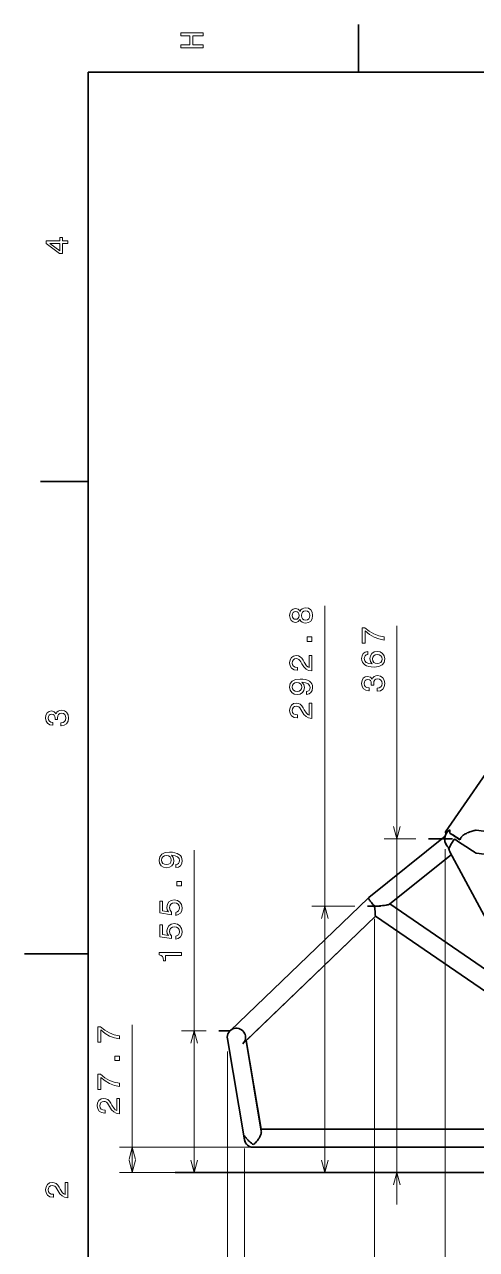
# Model space of a CAD drawing. Extents: x 0 to 420, y 0 to 297.
# Drawn here: x 0 to 71.1, y 102 to 294.5 of the extents above; entities that cross this region are included whole.
import ezdxf

# ---------------------------------------------------------------- set-up
doc = ezdxf.new("R2010")
doc.units = 0

msp = doc.modelspace()

# ---------------------------------------------------------------- linework, layer by layer
at = {"color": 7, "lineweight": 35, "ltscale": 0.1875}
for p, q in [((52.5, 287), (52.5, 294.5)), ((10, 222.699997), (2.5, 222.699997))]:
    msp.add_line(p, q, dxfattribs=at)
at = {"color": 7, "lineweight": 35}
for p, q in [((410, 287), (10, 287)), ((10, 287), (10, 10)), ((131.493027, 262.666107), (66.195541, 167.639374)), ((144.268661, 158.346085), (71.020233, 167.893524)), ((80.209633, 139.723297), (66.877571, 164.532516)), ((138.473419, 155.499817), (71.053055, 164.287613)), ((54.035038, 157.26033), (32.320721, 136.403137)), ((79.359207, 141.305832), (57.421547, 156.320587)), ((55.176395, 154.394958), (34.299934, 134.342575)), ((55.17643, 154.394989), (34.844017, 134.865189)), ((55.17622, 154.395096), (82.302162, 135.829315)), ((82.3022, 135.8293), (55.17622, 154.395096)), ((37.180023, 120.94429), (82.165565, 120.94429)), ((35.97118, 118.087151), (83.553749, 118.087151)), ((35.97118, 118.087151), (83.553749, 118.087151)), ((23.694918, 114.130005), (375.359344, 114.130005))]:
    msp.add_line(p, q, dxfattribs=at)
at = {"color": 7, "lineweight": 13}
for p, q in [((47.194984, 114.130005), (47.194984, 203.175507)), ((58.525551, 109.130005), (58.525551, 200.014984)), ((26.683548, 114.130005), (26.683548, 164.776245)), ((66.114388, 164.951172), (66.114388, 68.463394)), ((55.025379, 153.982788), (55.025379, 58.140972)), ((31.901461, 133.136444), (31.901461, 35.006672)), ((34.592342, 117.889313), (34.592342, 47.775551))]:
    msp.add_line(p, q, dxfattribs=at)
at = {"color": 7, "lineweight": 35, "ltscale": 0.383907}
msp.add_line((54.132835, 157.346054), (66.114388, 166.951172), dxfattribs=at)
at = {"color": 7, "lineweight": 13, "ltscale": 0.124325}
msp.add_line((61.498558, 166.564163), (56.525551, 166.564163), dxfattribs=at)
at = {"color": 7, "lineweight": 35, "ltscale": 0.095051}
msp.add_line((63.498558, 166.564163), (67.300613, 166.564163), dxfattribs=at)
at = {"color": 7, "lineweight": 35, "ltscale": 0.001038}
msp.add_line((67.591904, 166.508972), (67.568626, 166.474594), dxfattribs=at)
at = {"color": 7, "lineweight": 35, "ltscale": 0.000968}
msp.add_line((67.613686, 166.541), (67.591904, 166.508972), dxfattribs=at)
at = {"color": 7, "lineweight": 35, "ltscale": 0.001889}
msp.add_line((67.613686, 166.541), (67.675858, 166.498032), dxfattribs=at)
at = {"color": 7, "lineweight": 35, "ltscale": 0.0003}
msp.add_line((68.494095, 166.386047), (68.4841, 166.392685), dxfattribs=at)
at = {"color": 7, "lineweight": 35, "ltscale": 0.000132}
msp.add_line((68.494774, 166.391296), (68.494095, 166.386047), dxfattribs=at)
at = {"color": 7, "lineweight": 35, "ltscale": 0.312024}
msp.add_line((57.376625, 156.284576), (67.114716, 164.091217), dxfattribs=at)
at = {"color": 7, "lineweight": 35, "ltscale": 0.310583}
msp.add_line((67.114716, 164.091202), (57.421581, 156.320618), dxfattribs=at)
at = {"color": 7, "lineweight": 13, "ltscale": 0.168147}
msp.add_line((51.920853, 155.955078), (45.194984, 155.955078), dxfattribs=at)
at = {"color": 7, "lineweight": 35, "ltscale": 0.051471}
msp.add_line((53.920853, 155.955078), (55.979687, 155.955078), dxfattribs=at)
at = {"color": 7, "lineweight": 35, "ltscale": 0.003483}
msp.add_line((55.025307, 155.982819), (55.03706, 155.843994), dxfattribs=at)
at = {"color": 7, "lineweight": 35, "ltscale": 0.003765}
msp.add_line((55.03706, 155.843994), (55.049896, 155.693939), dxfattribs=at)
at = {"color": 7, "lineweight": 35, "ltscale": 0.25}
msp.add_line((10, 148.5), (0, 148.5), dxfattribs=at)
at = {"color": 5, "lineweight": 13}
for p, q in [((16.947569, 114.130005), (16.947569, 137.331238)), ((35.97118, 118.087151), (14.947569, 118.087151))]:
    msp.add_line(p, q, dxfattribs=at)
at = {"color": 7, "lineweight": 13, "ltscale": 0.096827}
msp.add_line((28.556629, 136.403137), (24.683548, 136.403137), dxfattribs=at)
at = {"color": 7, "lineweight": 35, "ltscale": 0.044102}
msp.add_line((32.320721, 136.403137), (30.556629, 136.403137), dxfattribs=at)
at = {"color": 7, "lineweight": 35, "ltscale": 0.401931}
msp.add_line((34.562035, 119.280876), (31.901461, 135.136444), dxfattribs=at)
at = {"color": 7, "lineweight": 35, "ltscale": 0.35289}
msp.add_line((37.179989, 120.944321), (34.844051, 134.865295), dxfattribs=at)
at = {"color": 7, "lineweight": 35, "ltscale": 0.360619}
msp.add_line((37.23119, 120.639359), (34.844051, 134.865219), dxfattribs=at)
at = {"color": 7, "lineweight": 35, "ltscale": 0.000235}
msp.add_line((35.980595, 118.087181), (35.97118, 118.087151), dxfattribs=at)
at = {"color": 5, "lineweight": 13, "ltscale": 0.218684}
msp.add_line((23.694918, 114.130005), (14.947569, 114.130005), dxfattribs=at)
at = {"color": 7, "lineweight": 13}
for points in [[(28.083214, 290.829987), (28.083214, 291.299011), (26.439121, 291.299011), (26.439121, 292.701019), (28.083214, 292.701019), (28.083214, 293.164978), (24.583214, 293.164978), (24.583214, 292.701019), (26.010447, 292.701019), (26.010447, 291.299011), (24.583214, 291.299011), (24.583214, 290.829987)], [(6.833213, 260.077362), (6.833213, 260.53125), (5.965778, 260.53125), (5.965778, 261.030548), (5.56232, 261.030548), (5.56232, 260.53125), (3.408862, 260.53125), (3.408862, 260.072327), (5.521974, 258.539185), (5.965778, 258.539185), (5.965778, 260.077362)], [(5.56232, 258.96283), (3.993876, 260.077362), (5.56232, 260.077362)], [(43.308826, 201.032135), (43.450043, 200.774933), (43.646717, 200.598419), (43.893822, 200.487473), (44.191395, 200.452179), (44.640228, 200.532867), (44.988197, 200.764847), (45.210121, 201.143097), (45.295853, 201.657501), (45.210121, 202.16687), (44.988197, 202.54512), (44.640228, 202.7771), (44.191395, 202.862839), (43.893822, 202.822495), (43.646717, 202.716583), (43.450043, 202.535034), (43.308826, 202.282867), (43.187767, 202.484589), (43.021366, 202.625809), (42.819637, 202.711548), (42.572498, 202.741791), (42.214447, 202.661102), (41.926991, 202.449295), (41.74036, 202.106354), (41.669769, 201.657501), (41.74036, 201.203613), (41.926991, 200.860672), (42.214447, 200.643814), (42.572498, 200.568176), (42.819637, 200.593384), (43.021366, 200.679123)], [(42.61285, 201.047272), (42.390961, 201.087616), (42.219471, 201.208649), (42.113583, 201.400299), (42.073231, 201.657501), (42.113583, 201.909668), (42.219471, 202.101318), (42.390961, 202.222351), (42.61285, 202.267731), (42.839798, 202.222351), (43.016312, 202.101318), (43.132313, 201.909668), (43.167606, 201.657501), (43.127254, 201.400299), (43.016312, 201.208649), (42.839798, 201.087616)], [(44.181316, 200.936325), (43.914017, 200.981705), (43.712284, 201.12796), (43.581146, 201.354919), (43.53577, 201.657501), (43.581146, 201.955048), (43.712284, 202.182007), (43.914017, 202.328262), (44.181316, 202.378693), (44.468773, 202.328262), (44.685604, 202.182007), (44.826824, 201.955048), (44.872234, 201.657501), (44.826824, 201.354919), (44.685604, 201.12796), (44.468773, 200.981705)], [(45.194984, 197.573502), (45.194984, 198.26947), (44.443558, 198.26947), (44.443558, 197.573502)], [(56.525551, 197.795975), (56.525551, 198.305344), (55.693417, 198.471771), (54.916771, 198.764282), (54.19558, 199.177826), (53.519798, 199.717438), (53.1012, 199.717438), (53.1012, 197.316864), (53.56015, 197.316864), (53.56015, 199.233292), (54.240955, 198.678543), (54.952065, 198.259949), (55.708553, 197.967453)], [(45.194984, 192.95491), (45.194984, 195.360535), (44.761253, 195.360535), (44.761253, 193.459229), (44.524227, 193.56514), (44.327557, 193.746704), (43.969471, 194.306488), (43.818172, 194.60405), (43.601341, 194.936905), (43.349178, 195.173935), (43.051605, 195.310104), (42.713715, 195.360535), (42.290096, 195.274796), (41.95723, 195.037766), (41.745419, 194.674652), (41.669769, 194.205627), (41.755497, 193.721481), (41.992523, 193.353333), (42.37077, 193.116302), (42.870071, 193.035599), (42.940662, 193.035599), (42.940662, 193.494537), (42.900311, 193.494537), (42.557396, 193.539932), (42.305233, 193.676086), (42.143822, 193.892944), (42.088367, 194.18042), (42.138798, 194.472931), (42.264881, 194.689789), (42.461552, 194.830994), (42.70866, 194.881424), (42.940662, 194.84613), (43.137333, 194.750305), (43.308826, 194.588913), (43.460125, 194.36702), (43.621502, 194.069458), (43.934174, 193.575226), (44.267044, 193.227249), (44.670502, 193.020477), (45.179848, 192.95491)], [(53.968632, 195.971344), (53.56015, 195.875519), (53.257557, 195.65361), (53.065907, 195.310669), (53.000336, 194.866867), (53.035633, 194.569321), (53.131474, 194.312119), (53.287796, 194.085175), (53.50972, 193.893524), (53.787098, 193.742233), (54.124989, 193.631287), (54.523388, 193.560669), (54.972225, 193.540497), (55.688358, 193.621201), (56.207821, 193.868317), (56.520496, 194.266724), (56.626415, 194.811401), (56.535633, 195.300583), (56.298607, 195.673782), (55.925419, 195.915863), (55.451332, 196.001602), (54.972225, 195.915863), (54.604095, 195.683868), (54.372093, 195.325806), (54.291386, 194.882004), (54.39225, 194.402893), (54.679745, 194.04483), (54.124989, 194.120468), (53.726551, 194.28186), (53.489525, 194.528976), (53.408852, 194.871918), (53.449173, 195.124084), (53.555092, 195.31572), (53.731606, 195.441803), (53.968632, 195.507355)], [(55.45639, 195.512405), (55.77412, 195.456924), (56.016171, 195.31572), (56.177582, 195.088776), (56.228016, 194.806351), (56.177582, 194.508804), (56.021229, 194.28186), (55.779144, 194.135605), (55.461449, 194.09021), (55.148739, 194.140656), (54.911713, 194.28186), (54.760414, 194.51384), (54.70496, 194.826523), (54.760414, 195.098862), (54.906689, 195.31572), (55.143715, 195.456924)], [(44.327557, 189.239059), (44.725956, 189.314713), (45.033607, 189.53157), (45.225258, 189.874512), (45.295853, 190.3284), (45.260555, 190.625946), (45.169769, 190.893234), (45.013416, 191.120178), (44.791527, 191.311829), (44.514149, 191.46312), (44.1712, 191.574081), (43.777855, 191.639633), (43.323963, 191.664856), (42.61285, 191.579117), (42.093388, 191.332001), (41.780716, 190.938629), (41.669769, 190.399002), (41.760555, 189.90477), (42.00264, 189.53157), (42.375824, 189.28949), (42.844852, 189.208801), (43.328983, 189.28949), (43.697147, 189.52652), (43.929153, 189.879547), (44.004803, 190.3284), (43.908958, 190.80246), (43.616444, 191.160538), (44.176258, 191.079834), (44.574661, 190.918457), (44.811687, 190.671341), (44.887333, 190.333435), (44.852039, 190.071198), (44.741093, 189.879547), (44.564579, 189.753479), (44.327557, 189.703033)], [(42.839798, 189.697998), (42.527122, 189.748428), (42.280018, 189.889633), (42.123661, 190.111542), (42.068172, 190.399002), (42.123661, 190.696548), (42.280018, 190.923492), (42.522064, 191.064713), (42.83474, 191.120178), (43.15247, 191.064713), (43.389496, 190.923492), (43.53577, 190.691513), (43.586205, 190.383881), (43.53577, 190.106491), (43.389496, 189.889633), (43.157528, 189.748428)], [(55.426117, 189.754044), (55.461449, 189.754044), (55.94558, 189.834747), (56.308685, 190.071777), (56.540688, 190.444977), (56.626415, 190.939209), (56.540688, 191.463699), (56.318764, 191.857071), (55.965736, 192.109238), (55.511879, 192.200012), (55.214306, 192.159668), (54.972225, 192.048721), (54.785633, 191.867157), (54.649471, 191.625092), (54.377148, 191.952896), (53.943417, 192.068893), (53.550037, 191.99324), (53.252499, 191.776382), (53.065907, 191.423355), (53.000336, 190.939209), (53.081043, 190.485321), (53.302933, 190.137329), (53.65596, 189.910385), (54.124989, 189.834747), (54.160282, 189.834747), (54.160282, 190.283585), (53.837528, 190.323929), (53.605526, 190.455063), (53.46431, 190.66687), (53.413876, 190.964417), (53.454227, 191.226669), (53.56015, 191.418304), (53.731606, 191.534302), (53.963577, 191.579697), (54.210716, 191.534302), (54.377148, 191.413269), (54.478016, 191.201447), (54.508251, 190.913986), (54.503231, 190.7173), (54.901634, 190.7173), (54.891552, 190.964417), (54.936928, 191.28215), (55.057987, 191.51918), (55.254662, 191.660385), (55.511879, 191.710815), (55.804359, 191.65535), (56.021229, 191.509094), (56.157387, 191.2771), (56.202797, 190.969467), (56.152367, 190.651749), (56.001068, 190.419754), (55.758984, 190.273499), (55.426117, 190.218018)], [(5.73379, 184.329117), (5.769093, 184.329117), (6.253242, 184.409805), (6.616354, 184.646835), (6.848343, 185.020035), (6.934078, 185.514282), (6.848343, 186.038773), (6.626441, 186.432144), (6.273415, 186.684311), (5.819525, 186.775085), (5.521974, 186.734741), (5.279899, 186.623795), (5.0933, 186.44223), (4.957133, 186.20015), (4.684798, 186.527969), (4.251081, 186.643967), (3.857709, 186.568314), (3.560158, 186.351456), (3.373559, 185.998428), (3.307997, 185.514282), (3.388689, 185.060394), (3.610591, 184.712402), (3.963617, 184.485458), (4.432637, 184.409805), (4.46794, 184.409805), (4.46794, 184.858658), (4.145173, 184.899002), (3.913184, 185.030121), (3.771974, 185.241943), (3.721542, 185.53949), (3.761888, 185.801743), (3.867795, 185.993378), (4.039265, 186.109375), (4.271254, 186.15477), (4.518372, 186.109375), (4.684798, 185.988342), (4.785663, 185.77652), (4.815922, 185.489059), (4.810879, 185.292374), (5.209294, 185.292374), (5.199208, 185.53949), (5.244596, 185.857224), (5.365634, 186.094254), (5.56232, 186.235458), (5.819525, 186.285889), (6.112032, 186.230423), (6.328891, 186.084167), (6.465058, 185.852173), (6.510447, 185.54454), (6.460014, 185.226807), (6.308718, 184.994827), (6.066643, 184.848572), (5.73379, 184.793091)], [(45.194984, 185.482864), (45.194984, 187.888489), (44.761253, 187.888489), (44.761253, 185.987183), (44.524227, 186.093094), (44.327557, 186.274658), (43.969471, 186.834442), (43.818172, 187.132004), (43.601341, 187.464859), (43.349178, 187.701889), (43.051605, 187.838058), (42.713715, 187.888489), (42.290096, 187.80275), (41.95723, 187.56572), (41.745419, 187.202606), (41.669769, 186.733582), (41.755497, 186.249435), (41.992523, 185.881287), (42.37077, 185.644257), (42.870071, 185.563553), (42.940662, 185.563553), (42.940662, 186.022491), (42.900311, 186.022491), (42.557396, 186.067886), (42.305233, 186.204041), (42.143822, 186.420898), (42.088367, 186.708374), (42.138798, 187.000885), (42.264881, 187.217743), (42.461552, 187.358948), (42.70866, 187.409378), (42.940662, 187.374084), (43.137333, 187.278259), (43.308826, 187.116867), (43.460125, 186.894974), (43.621502, 186.597412), (43.934174, 186.10318), (44.267044, 185.755203), (44.670502, 185.548431), (45.179848, 185.482864)], [(23.816116, 162.047852), (24.21452, 162.123505), (24.522171, 162.340363), (24.713821, 162.683304), (24.784412, 163.137192), (24.749117, 163.434738), (24.658331, 163.702026), (24.501976, 163.92897), (24.280088, 164.120621), (24.00271, 164.271912), (23.659761, 164.382874), (23.266417, 164.448425), (22.812525, 164.473648), (22.101412, 164.387909), (21.581951, 164.140793), (21.269276, 163.747421), (21.158331, 163.207794), (21.249117, 162.713562), (21.491199, 162.340363), (21.864386, 162.098282), (22.333416, 162.017593), (22.817547, 162.098282), (23.185711, 162.335312), (23.417713, 162.688339), (23.493362, 163.137192), (23.39752, 163.611252), (23.105005, 163.96933), (23.66482, 163.888626), (24.063221, 163.727249), (24.300247, 163.480133), (24.375896, 163.142227), (24.340599, 162.87999), (24.229656, 162.688339), (24.053143, 162.562271), (23.816116, 162.511826)], [(22.328358, 162.50679), (22.015684, 162.55722), (21.768579, 162.698425), (21.612225, 162.920334), (21.556734, 163.207794), (21.612225, 163.505341), (21.768579, 163.732285), (22.010626, 163.873505), (22.323301, 163.92897), (22.641033, 163.873505), (22.878057, 163.732285), (23.024334, 163.500305), (23.074766, 163.192673), (23.024334, 162.915283), (22.878057, 162.698425), (22.64609, 162.55722)], [(24.683548, 159.174225), (24.683548, 159.870193), (23.932117, 159.870193), (23.932117, 159.174225)], [(23.770741, 154.535461), (24.18428, 154.646408), (24.507034, 154.893524), (24.708763, 155.256638), (24.784412, 155.720627), (24.693626, 156.22998), (24.446522, 156.628403), (24.053143, 156.880569), (23.548817, 156.976379), (23.079788, 156.890656), (22.711658, 156.648575), (22.474598, 156.270325), (22.38887, 155.781143), (22.449383, 155.402893), (22.615816, 155.110397), (21.672735, 155.251602), (21.672735, 156.784744), (21.259197, 156.784744), (21.259197, 154.913712), (23.115118, 154.636322), (23.115118, 155.03978), (22.878057, 155.332291), (22.79233, 155.70549), (22.84782, 156.028259), (23.009197, 156.275375), (23.256302, 156.431717), (23.574034, 156.487198), (23.891766, 156.431717), (24.13887, 156.270325), (24.295225, 156.023209), (24.350679, 155.70549), (24.315384, 155.438202), (24.199383, 155.23143), (24.017847, 155.080124), (23.770741, 155.004486)], [(23.770741, 150.799438), (24.18428, 150.910385), (24.507034, 151.157501), (24.708763, 151.520615), (24.784412, 151.984604), (24.693626, 152.493958), (24.446522, 152.89238), (24.053143, 153.144547), (23.548817, 153.240356), (23.079788, 153.154633), (22.711658, 152.912552), (22.474598, 152.534302), (22.38887, 152.04512), (22.449383, 151.66687), (22.615816, 151.374374), (21.672735, 151.515579), (21.672735, 153.048721), (21.259197, 153.048721), (21.259197, 151.177689), (23.115118, 150.900299), (23.115118, 151.303757), (22.878057, 151.596268), (22.79233, 151.969467), (22.84782, 152.292236), (23.009197, 152.539352), (23.256302, 152.695694), (23.574034, 152.751175), (23.891766, 152.695694), (24.13887, 152.534302), (24.295225, 152.287186), (24.350679, 151.969467), (24.315384, 151.702179), (24.199383, 151.495407), (24.017847, 151.344101), (23.770741, 151.268463)], [(24.683548, 148.223358), (24.683548, 148.682297), (21.158331, 148.682297), (21.158331, 148.339355), (21.465984, 148.248581), (21.672735, 148.067017), (21.793795, 147.789642), (21.834112, 147.406357), (22.192198, 147.406357), (22.192198, 148.223358)], [(6.833213, 110.169449), (6.833213, 112.575073), (6.399496, 112.575073), (6.399496, 110.673775), (6.162464, 110.779686), (5.965778, 110.961243), (5.607709, 111.521034), (5.456412, 111.818588), (5.239553, 112.151443), (4.987392, 112.388474), (4.689842, 112.524643), (4.351945, 112.575073), (3.928314, 112.489334), (3.595461, 112.252304), (3.383646, 111.889191), (3.307997, 111.420174), (3.393732, 110.93602), (3.630764, 110.567871), (4.009006, 110.330833), (4.508286, 110.250145), (4.578891, 110.250145), (4.578891, 110.709076), (4.538545, 110.709076), (4.195605, 110.754463), (3.943444, 110.890633), (3.782061, 111.107491), (3.726585, 111.394958), (3.777017, 111.687462), (3.903098, 111.90432), (4.099784, 112.045532), (4.346902, 112.095963), (4.578891, 112.060661), (4.775577, 111.964844), (4.947046, 111.803459), (5.098343, 111.581558), (5.259727, 111.284004), (5.572406, 110.789772), (5.90526, 110.441788), (6.308718, 110.235016), (6.818084, 110.169449)]]:
    msp.add_lwpolyline(points, close=True, dxfattribs=at)
for points in [[(58.007904, 168.496017), (58.525551, 166.564163), (59.043201, 168.496017)], [(47.712635, 154.023239), (47.194984, 155.955078), (46.677338, 154.023239)], [(27.201195, 134.471298), (26.683548, 136.403137), (26.165899, 134.471298)], [(26.165899, 116.061859), (26.683548, 114.130005), (27.201195, 116.061859)], [(46.677338, 116.061859), (47.194984, 114.130005), (47.712635, 116.061859)], [(59.043201, 112.198151), (58.525551, 114.130005), (58.007904, 112.198151)]]:
    msp.add_lwpolyline(points, dxfattribs=at)
at = {"color": 7, "lineweight": 35}
for points in [[(66.854965, 167.439682), (66.870049, 167.541275), (66.876259, 167.64061), (66.875496, 167.73671), (66.865623, 167.867874), (66.849129, 167.9897)], [(68.494774, 166.391296), (68.509155, 166.473892), (68.530609, 166.554871), (68.559402, 166.633438), (68.59314, 166.704544), (68.632851, 166.772369), (68.677856, 166.836624), (68.714638, 166.882446), (68.753616, 166.926285), (68.822632, 166.995148), (68.89579, 167.059326), (68.985527, 167.129349), (69.078423, 167.194473), (69.194214, 167.268021), (69.312401, 167.336426), (69.459671, 167.414474), (69.608398, 167.486832), (69.810989, 167.576782), (70.013206, 167.657944), (70.213364, 167.730179), (70.372635, 167.781616), (70.527519, 167.825714), (70.676308, 167.861237), (70.805214, 167.884552), (70.865433, 167.892075), (70.921913, 167.896347), (70.973831, 167.896973), (71.020233, 167.893524)], [(66.753036, 165.092926), (66.808891, 165.214539), (66.878685, 165.351608), (66.956284, 165.493942), (67.042412, 165.644318), (67.143944, 165.814423), (67.252029, 165.989273), (67.40667, 166.230728), (67.568626, 166.474594)], [(67.675858, 166.498032), (68.23996, 166.11026), (68.806747, 165.724609), (69.371376, 165.34491), (69.930878, 164.974365), (70.328178, 164.716354), (70.519852, 164.594345), (70.765228, 164.442307), (70.874359, 164.377502), (70.977386, 164.32016), (71.016434, 164.300842), (71.04409, 164.289734), (71.05307, 164.287598)], [(66.615677, 165.210464), (66.693489, 164.986176), (66.743759, 164.843857), (66.769295, 164.775558), (66.808792, 164.67749), (66.850487, 164.585556), (66.877571, 164.532516)], [(54.073334, 157.286331), (54.074657, 157.266006), (54.085609, 157.227997)], [(54.085609, 157.227997), (54.111034, 157.170837), (54.149296, 157.100784), (54.195473, 157.025467), (54.250927, 156.941635), (54.325008, 156.836166), (54.408573, 156.723038), (54.555721, 156.533813)], [(55.025307, 155.982819), (55.412304, 156.000595), (55.806244, 156.025803), (56.041283, 156.044632), (56.276703, 156.066788), (56.444183, 156.084946), (56.610233, 156.105316), (56.867802, 156.143143), (56.993603, 156.165543), (57.111767, 156.190292), (57.19558, 156.211197), (57.268368, 156.233215), (57.333275, 156.25882), (57.357792, 156.271744), (57.376591, 156.284561)], [(55.049896, 155.693939), (55.115955, 154.952621), (55.15247, 154.579102), (55.166176, 154.456528), (55.173954, 154.402664), (55.175594, 154.396194), (55.176014, 154.395309), (55.17622, 154.395096)], [(35.986664, 118.520889), (35.857513, 118.606171), (35.674061, 118.738297), (35.493675, 118.881332), (35.317406, 119.034836), (35.231155, 119.115417), (35.146439, 119.198517), (34.999359, 119.353226), (34.928352, 119.433525), (34.859295, 119.515717)], [(35.986664, 118.520889), (36.07494, 118.594658), (36.193382, 118.701447), (36.216679, 118.723526), (36.357304, 118.864555), (36.493675, 119.015045), (36.624744, 119.174263), (36.749256, 119.341431), (36.808617, 119.42775), (36.865711, 119.515717)]]:
    msp.add_lwpolyline(points, dxfattribs=at)
at = {"color": 5, "lineweight": 13}
for points in [[(14.947569, 135.112213), (14.947569, 135.621582), (14.115433, 135.78801), (13.338787, 136.080521), (12.617596, 136.494064), (11.941814, 137.033691), (11.523218, 137.033691), (11.523218, 134.633118), (11.982167, 134.633118), (11.982167, 136.54953), (12.662971, 135.994781), (13.374083, 135.576187), (14.130569, 135.283691)], [(14.947569, 131.729218), (14.947569, 132.425186), (14.196139, 132.425186), (14.196139, 131.729218)], [(14.947569, 127.640175), (14.947569, 128.149536), (14.115433, 128.315964), (13.338787, 128.608475), (12.617596, 129.022018), (11.941814, 129.561646), (11.523218, 129.561646), (11.523218, 127.161064), (11.982167, 127.161064), (11.982167, 129.077499), (12.662971, 128.522736), (13.374083, 128.104156), (14.130569, 127.811646)], [(14.947569, 123.374611), (14.947569, 125.780228), (14.513836, 125.780228), (14.513836, 123.878937), (14.27681, 123.98484), (14.080137, 124.166397), (13.722053, 124.726196), (13.570756, 125.023743), (13.353924, 125.356598), (13.101762, 125.593628), (12.804189, 125.729797), (12.466298, 125.780228), (12.04268, 125.694496), (11.709811, 125.457466), (11.498002, 125.094353), (11.422353, 124.625328), (11.508081, 124.141182), (11.745107, 123.773026), (12.12335, 123.535995), (12.622653, 123.455299), (12.693244, 123.455299), (12.693244, 123.914238), (12.652891, 123.914238), (12.309978, 123.959625), (12.057817, 124.095795), (11.896404, 124.312653), (11.840949, 124.600113), (11.891382, 124.892624), (12.017463, 125.109482), (12.214136, 125.250694), (12.461241, 125.301125), (12.693244, 125.265823), (12.889917, 125.169998), (13.061408, 125.008614), (13.212706, 124.786713), (13.374083, 124.489166), (13.686757, 123.994926), (14.019626, 123.646942), (14.423085, 123.44017), (14.932432, 123.374611)]]:
    msp.add_lwpolyline(points, close=True, dxfattribs=at)
for points in [[(17.465218, 116.155296), (16.947569, 118.087151), (16.42992, 116.155296)], [(16.42992, 116.061859), (16.947569, 114.130005), (17.465218, 116.061859)]]:
    msp.add_lwpolyline(points, dxfattribs=at)
at = {"color": 7, "lineweight": 35}
for centre, radius, start, end in [((67.843895, 166.506714), 1.785714, 123.852886, 232.346182), ((67.843895, 166.506714), 1.785714, 123.854416, 173.54687), ((67.843895, 166.506714), 1.785715, 173.54687, 232.348095), ((34.79306, 115.802147), 60.781602, 57.255475, 58.163726), ((32.529877, 112.258797), 64.986035, 56.408999, 57.26697), ((67.843895, 166.506714), 1.785714, 226.540453, 232.34692), ((55.024609, 156.229996), 1.428571, 125.013403, 133.844783), ((55.024647, 156.22998), 1.428609, 125.012433, 133.844032), ((59.742748, 150.855927), 8.57276, 130.239126, 131.401228), ((55.024609, 156.229996), 1.428571, 125.00895, 128.71777), ((63.892773, 164.01799), 11.966405, 218.714081, 222.181331), ((33.310326, 135.372864), 1.428571, 23.149401, 189.525841), ((33.310326, 135.372864), 1.428571, 23.149114, 189.526087), ((33.310326, 135.372864), 1.428571, 313.846551, 27.413953), ((35.97118, 119.515717), 1.428571, 164.831903, 179.999995), ((35.97118, 119.515717), 1.428571, 164.83984, 270.000004), ((35.97118, 119.515717), 1.428571, 164.839854, 269.999997), ((37.407669, 121.62011), 3.304797, 211.579894, 219.549331), ((35.97118, 119.515717), 1.428571, 189.525595, 269.999997)]:
    msp.add_arc(centre, radius, start, end, dxfattribs=at)
for centre, major_axis, ratio, start_param, end_param in [((67.843895, 166.506714), (-1.648346, 1.132668), 0.140975, 0.0000039376, 0.4722406415), ((67.843895, 166.506714), (-1.648346, 1.132668), 0.140975, 5.8109446657, 6.2831892448), ((67.843895, 166.506714), (-1.648346, 1.132668), 0.140975, 4.4054851036, 5.4489065094), ((35.970936, 119.515617), (-1.142731, -1.350327), 0.408503, 1.9037083801, 2.5710558283), ((35.970238, 119.514954), (-1.143463, -1.350945), 0.408394, 2.5712687351, 2.8089556994)]:
    msp.add_ellipse(centre, major_axis=major_axis, ratio=ratio, start_param=start_param, end_param=end_param, dxfattribs=at)
at = {"color": 7, "lineweight": 5}
for p in [(66.114388, 166.951172), (55.025379, 155.982788), (31.901461, 135.136444), (34.592342, 119.889313)]:
    msp.add_point(p, dxfattribs=at)

doc.saveas('drawing.dxf')
